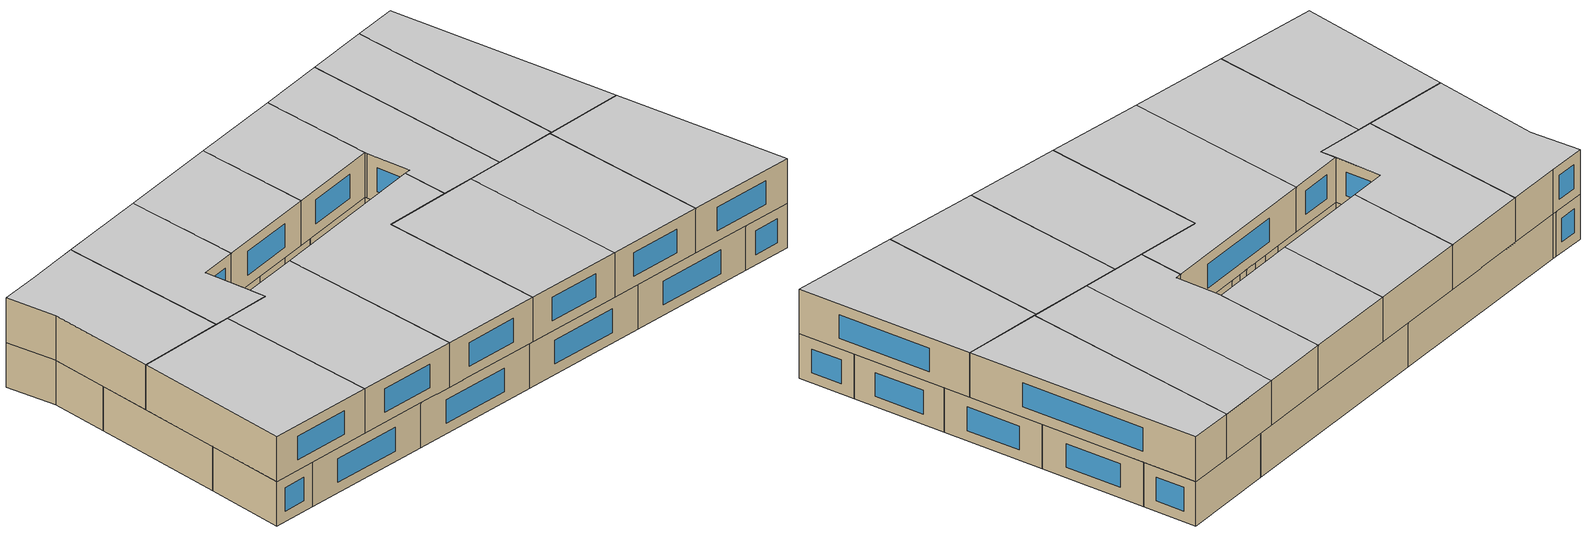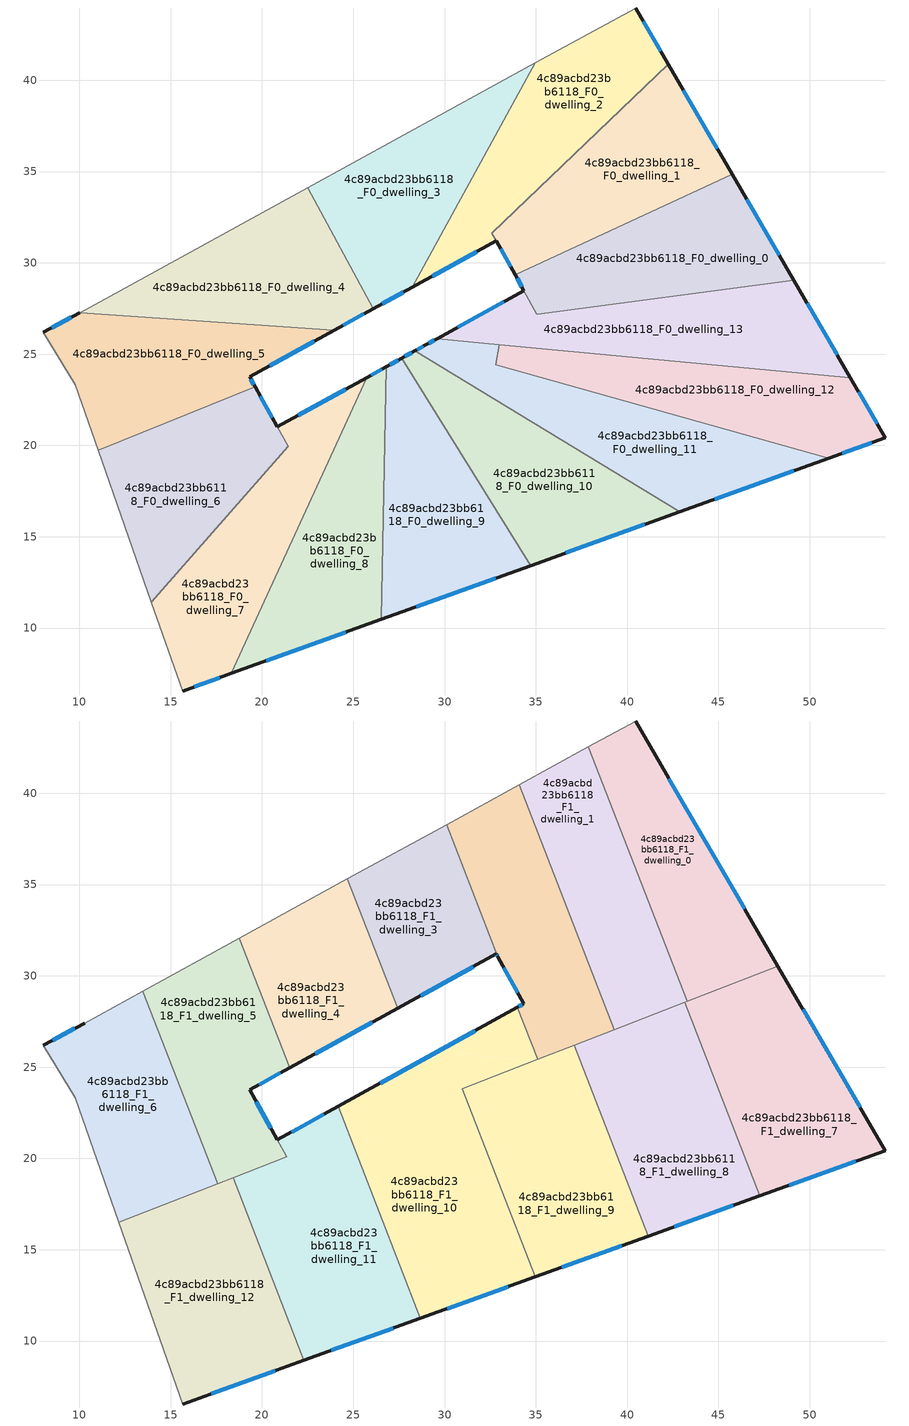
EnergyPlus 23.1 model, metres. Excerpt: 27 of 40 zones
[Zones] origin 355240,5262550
4c89acbd23bb6118_F0_dwelling_0
 floor ground (EU_floor_Construction): 45.76,34.84 49.12,29.04 35.07,27.19 33.86,29.35 z0
 wall outside (EU_wall_Construction): 33.86,29.35 34.35,28.48 / 49.12,29.04 45.76,34.84 z0:3
 wall to 4c89acbd23bb6118_F0_dwelling_1 (EU_wall_Construction): 45.76,34.84 33.86,29.35 z0:3
 wall to 4c89acbd23bb6118_F0_dwelling_13 (EU_wall_Construction): 35.07,27.19 49.12,29.04 / 34.35,28.48 35.06,27.19 z0:3
 window (EU_Window_Construction): 33.98,29.15 34.23,28.69 / 48.33,30.41 46.55,33.48 z0.7:2.3
 ceiling adiabatic (EU_roof_Construction): 43.25,28.27 43.14,28.55 42.01,28.11 z3
4c89acbd23bb6118_F0_dwelling_1
 floor ground (EU_floor_Construction): 42.25,40.88 45.76,34.84 33.86,29.35 32.6,31.63 z0
 wall outside (EU_wall_Construction): 45.76,34.84 42.25,40.88 / 32.83,31.2 33.86,29.35 z0:3
 wall to 4c89acbd23bb6118_F0_dwelling_2 (EU_wall_Construction): 42.25,40.88 32.6,31.63 32.83,31.2 z0:3
 window (EU_Window_Construction): 44.93,36.26 43.07,39.46 / 33.07,30.77 33.62,29.79 z0.7:2.3
4c89acbd23bb6118_F0_dwelling_10
 floor ground (EU_floor_Construction): 42.88,16.37 34.71,13.42 27.66,24.78 28.37,25.18 z0
 wall outside (EU_wall_Construction): 28.37,25.18 27.66,24.78 / 34.71,13.42 42.88,16.37 z0:3
 wall to 4c89acbd23bb6118_F0_dwelling_11 (EU_wall_Construction): 42.88,16.37 28.37,25.18 z0:3
 wall to 4c89acbd23bb6118_F0_dwelling_9 (EU_wall_Construction): 27.66,24.78 34.71,13.42 z0:3
 window (EU_Window_Construction): 28.21,25.08 27.83,24.87 / 36.63,14.12 40.96,15.68 z0.7:2.3
4c89acbd23bb6118_F0_dwelling_11
 floor ground (EU_floor_Construction): 51.04,19.31 42.88,16.37 28.37,25.18 28.98,25.51 29.59,25.85 33,25.53 32.8,24.43 z0
 wall outside (EU_wall_Construction): 42.88,16.37 51.04,19.31 / 29.59,25.85 28.98,25.51 28.37,25.18 z0:3
 wall to 4c89acbd23bb6118_F0_dwelling_12 (EU_wall_Construction): 51.04,19.31 32.8,24.43 33,25.53 z0:3
 wall to 4c89acbd23bb6118_F0_dwelling_13 (EU_wall_Construction): 33,25.53 29.59,25.85 z0:3
 window (EU_Window_Construction): 44.8,17.06 49.12,18.62 / 28.84,25.43 28.52,25.25 / 29.45,25.77 29.12,25.59 z0.7:2.3
4c89acbd23bb6118_F0_dwelling_12
 floor ground (EU_floor_Construction): 52.23,23.7 54.13,20.42 51.04,19.31 32.8,24.43 33,25.53 z0
 wall outside (EU_wall_Construction): 51.04,19.31 54.13,20.42 52.23,23.7 z0:3
 wall to 4c89acbd23bb6118_F0_dwelling_13 (EU_wall_Construction): 52.23,23.7 33,25.53 z0:3
 window (EU_Window_Construction): 53.69,21.19 52.68,22.93 / 51.77,19.57 53.41,20.16 z0.7:2.3
4c89acbd23bb6118_F0_dwelling_13
 floor ground (EU_floor_Construction): 49.12,29.04 52.23,23.7 29.59,25.85 34.35,28.48 35.06,27.19 z0
 wall outside (EU_wall_Construction): 52.23,23.7 49.12,29.04 / 34.35,28.48 29.59,25.85 z0:3
 window (EU_Window_Construction): 51.5,24.96 49.85,27.79 / 33.23,27.86 30.71,26.47 z0.7:2.3
4c89acbd23bb6118_F0_dwelling_2
 floor ground (EU_floor_Construction): 40.46,43.96 42.25,40.88 32.6,31.63 32.83,31.2 28.24,28.67 34.97,40.95 z0
 wall outside (EU_wall_Construction): 42.25,40.88 40.46,43.96 / 28.24,28.67 32.83,31.2 z0:3
 wall to 4c89acbd23bb6118_F0_dwelling_3 (EU_wall_Construction): 34.97,40.95 28.24,28.67 z0:3
 wall adiabatic (EU_wall_Construction): 40.46,43.96 34.97,40.95 z0:3
 window (EU_Window_Construction): 41.83,41.6 40.88,43.24 / 29.32,29.26 31.75,30.61 z0.7:2.3
4c89acbd23bb6118_F0_dwelling_3
 floor ground (EU_floor_Construction): 34.97,40.95 28.24,28.67 26.09,27.48 22.5,34.11 z0
 wall outside (EU_wall_Construction): 26.09,27.48 28.24,28.67 z0:3
 wall to 4c89acbd23bb6118_F0_dwelling_4 (EU_wall_Construction): 22.5,34.11 26.09,27.48 z0:3
 wall adiabatic (EU_wall_Construction): 34.97,40.95 22.5,34.11 z0:3
 window (EU_Window_Construction): 26.59,27.76 27.73,28.39 z0.7:2.3
 ceiling adiabatic (EU_roof_Construction): 27.43,28.23 24.69,35.31 22.5,34.11 26.09,27.48 z3
4c89acbd23bb6118_F0_dwelling_4
 floor ground (EU_floor_Construction): 22.5,34.11 26.09,27.48 23.96,26.31 10.02,27.27 10.29,27.41 z0
 wall outside (EU_wall_Construction): 23.96,26.31 26.09,27.48 z0:3
 wall to 4c89acbd23bb6118_F0_dwelling_5 (EU_wall_Construction): 10.02,27.27 23.96,26.31 z0:3
 wall adiabatic (EU_wall_Construction): 22.5,34.11 10.29,27.41 10.02,27.27 z0:3
 window (EU_Window_Construction): 24.46,26.58 25.59,27.21 z0.7:2.3
4c89acbd23bb6118_F0_dwelling_5
 floor ground (EU_floor_Construction): 23.96,26.31 19.33,23.75 19.63,23.21 11.03,19.75 9.78,23.32 8.02,26.2 10.02,27.27 z0
 wall outside (EU_wall_Construction): 19.63,23.21 19.33,23.75 23.96,26.31 / 10.02,27.27 8.02,26.2 z0:3
 wall to 4c89acbd23bb6118_F0_dwelling_6 (EU_wall_Construction): 11.03,19.75 19.63,23.21 z0:3
 wall adiabatic (EU_wall_Construction): 8.02,26.2 9.78,23.32 11.03,19.75 z0:3
 window (EU_Window_Construction): 20.41,24.35 22.87,25.71 / 19.56,23.34 19.4,23.63 / 9.55,27.02 8.49,26.45 z0.7:2.3
4c89acbd23bb6118_F0_dwelling_6
 floor ground (EU_floor_Construction): 19.63,23.21 21.43,19.95 13.95,11.42 11.03,19.75 z0
 wall outside (EU_wall_Construction): 20.84,21.01 19.63,23.21 z0:3
 wall adiabatic (EU_wall_Construction): 11.03,19.75 13.95,11.42 z0:3
 wall to 4c89acbd23bb6118_F0_dwelling_7 (EU_wall_Construction): 13.95,11.42 21.43,19.95 20.84,21.01 z0:3
 window (EU_Window_Construction): 20.56,21.53 19.91,22.69 z0.7:2.3
 ceiling adiabatic (EU_roof_Construction): 13.95,11.42 19.07,17.26 18.42,18.95 12.17,16.52 z3
4c89acbd23bb6118_F0_dwelling_7
 floor ground (EU_floor_Construction): 25.74,23.72 18.32,7.51 15.65,6.55 13.95,11.42 21.43,19.95 20.84,21.01 z0
 wall outside (EU_wall_Construction): 25.74,23.72 20.84,21.01 / 15.65,6.55 18.32,7.51 z0:3
 wall to 4c89acbd23bb6118_F0_dwelling_8 (EU_wall_Construction): 18.32,7.51 25.74,23.72 z0:3
 wall adiabatic (EU_wall_Construction): 13.95,11.42 15.65,6.55 z0:3
 window (EU_Window_Construction): 24.59,23.08 21.99,21.65 / 16.28,6.78 17.69,7.29 z0.7:2.3
 ceiling adiabatic (EU_roof_Construction): 18.32,7.51 20.77,12.88 19.07,17.26 13.95,11.42 15.65,6.55 z3
4c89acbd23bb6118_F0_dwelling_8
 floor ground (EU_floor_Construction): 26.8,24.3 26.53,10.47 18.32,7.51 25.74,23.72 z0
 wall outside (EU_wall_Construction): 26.8,24.3 25.74,23.72 / 18.32,7.51 26.53,10.47 z0:3
 wall to 4c89acbd23bb6118_F0_dwelling_9 (EU_wall_Construction): 26.53,10.47 26.8,24.3 z0:3
 window (EU_Window_Construction): 26.55,24.17 25.99,23.86 / 20.24,8.21 24.6,9.78 z0.7:2.3
 ceiling adiabatic (EU_roof_Construction): 22.3,8.95 20.77,12.88 18.32,7.51 z3
4c89acbd23bb6118_F0_dwelling_9
 floor ground (EU_floor_Construction): 27.66,24.78 34.71,13.42 26.53,10.47 26.8,24.3 z0
 wall outside (EU_wall_Construction): 27.66,24.78 26.8,24.3 / 26.53,10.47 34.71,13.42 z0:3
 window (EU_Window_Construction): 27.46,24.67 27,24.42 / 28.45,11.17 32.79,12.73 z0.7:2.3
4c89acbd23bb6118_F1_dwelling_0
 floor to 4c89acbd23bb6118_F0_dwelling_0 (EU_floor_Construction): 45.76,34.84 48.26,30.53 43.28,28.6 41.61,32.93 z3
 floor to 4c89acbd23bb6118_F0_dwelling_1 (EU_floor_Construction): 42.25,40.88 45.76,34.84 41.61,32.93 39.53,38.27 z3
 floor to 4c89acbd23bb6118_F0_dwelling_2 (EU_floor_Construction): 40.46,43.96 42.25,40.88 39.53,38.27 37.87,42.54 z3
 wall outside (EU_wall_Construction): 48.26,30.53 40.46,43.96 z3:6
 wall to 4c89acbd23bb6118_F1_dwelling_1 (EU_wall_Construction): 37.87,42.54 43.28,28.6 z3:6
 wall adiabatic (EU_wall_Construction): 40.46,43.96 37.87,42.54 z3:6
 wall to 4c89acbd23bb6118_F1_dwelling_7 (EU_wall_Construction): 43.28,28.6 48.26,30.53 z3:6
 window (EU_Window_Construction): 46.43,33.69 42.29,40.81 z3.7:5.3
 ceiling to 4c89acbd23bb6118_F2_dwelling_0 (EU_floor_Construction): 48.26,30.53 40.46,43.96 37.87,42.54 43.28,28.6 z6
4c89acbd23bb6118_F1_dwelling_1
 floor to 4c89acbd23bb6118_F0_dwelling_1 (EU_floor_Construction): 39.53,38.27 41.61,32.93 37.71,31.13 36.18,35.07 z3
 floor to 4c89acbd23bb6118_F0_dwelling_0 (EU_floor_Construction): 41.61,32.93 43.28,28.6 42.01,28.11 39.04,27.72 37.71,31.13 z3
 floor to 4c89acbd23bb6118_F0_dwelling_2 (EU_floor_Construction): 37.87,42.54 39.53,38.27 36.18,35.07 34.34,39.81 34.97,40.95 z3
 floor to 4c89acbd23bb6118_F0_dwelling_13 (EU_floor_Construction): 42.01,28.11 39.3,27.05 39.04,27.72 z3
 floor to 4c89acbd23bb6118_F0_dwelling_3 (EU_floor_Construction): 34.97,40.95 34.34,39.81 34.09,40.46 z3
 wall to 4c89acbd23bb6118_F1_dwelling_2 (EU_wall_Construction): 34.09,40.46 39.3,27.05 z3:6
 wall adiabatic (EU_wall_Construction): 37.87,42.54 34.09,40.46 z3:6
 wall to 4c89acbd23bb6118_F1_dwelling_8 (EU_wall_Construction): 39.3,27.05 43.14,28.55 z3:6
 wall to 4c89acbd23bb6118_F1_dwelling_7 (EU_wall_Construction): 43.14,28.55 43.28,28.6 z3:6
 ceiling to 4c89acbd23bb6118_F2_dwelling_1 (EU_floor_Construction): 43.28,28.6 37.87,42.54 34.09,40.46 39.3,27.05 z6
4c89acbd23bb6118_F1_dwelling_10
 floor to 4c89acbd23bb6118_F0_dwelling_9 (EU_floor_Construction): 27.66,24.78 34.71,13.42 28.68,11.25 26.64,16.49 26.8,24.3 z3
 floor to 4c89acbd23bb6118_F0_dwelling_10 (EU_floor_Construction): 31.07,23.54 34.96,13.51 34.71,13.42 27.66,24.78 28.37,25.18 z3
 floor to 4c89acbd23bb6118_F0_dwelling_8 (EU_floor_Construction): 26.8,24.3 26.64,16.49 24.71,21.48 25.74,23.72 z3
 floor to 4c89acbd23bb6118_F0_dwelling_11 (EU_floor_Construction): 33,25.53 32.82,24.54 30.96,23.82 31.07,23.54 28.37,25.18 28.98,25.51 29.59,25.85 z3
 floor to 4c89acbd23bb6118_F0_dwelling_7 (EU_floor_Construction): 25.74,23.72 24.71,21.48 24.18,22.86 z3
 floor to 4c89acbd23bb6118_F0_dwelling_13 (EU_floor_Construction): 33.99,28.28 35.1,25.42 34.9,25.35 29.59,25.85 z3
 floor to 4c89acbd23bb6118_F0_dwelling_12 (EU_floor_Construction): 34.9,25.35 32.82,24.54 33,25.53 z3
 wall outside (EU_wall_Construction): 28.68,11.25 34.96,13.51 / 33.99,28.28 24.18,22.86 z3:6
 wall to 4c89acbd23bb6118_F1_dwelling_2 (EU_wall_Construction): 35.1,25.42 33.99,28.28 z3:6
 wall to 4c89acbd23bb6118_F1_dwelling_9 (EU_wall_Construction): 34.96,13.51 30.96,23.82 35.1,25.42 z3:6
 wall to 4c89acbd23bb6118_F1_dwelling_11 (EU_wall_Construction): 24.18,22.86 28.68,11.25 z3:6
 window (EU_Window_Construction): 30.15,11.78 33.49,12.98 / 31.69,27.01 26.48,24.13 z3.7:5.3
 ceiling to 4c89acbd23bb6118_F2_dwelling_10 (EU_floor_Construction): 34.96,13.51 30.96,23.82 35.1,25.42 33.99,28.28 24.18,22.86 28.68,11.25 z6
4c89acbd23bb6118_F1_dwelling_11
 floor to 4c89acbd23bb6118_F0_dwelling_8 (EU_floor_Construction): 24.71,21.47 26.64,16.49 26.53,10.47 22.3,8.95 20.77,12.88 z3
 floor to 4c89acbd23bb6118_F0_dwelling_7 (EU_floor_Construction): 24.17,22.85 24.71,21.47 20.77,12.88 19.07,17.26 21.43,19.95 20.84,21.01 z3
 floor to 4c89acbd23bb6118_F0_dwelling_9 (EU_floor_Construction): 26.64,16.49 28.68,11.25 26.53,10.47 z3
 floor to 4c89acbd23bb6118_F0_dwelling_6 (EU_floor_Construction): 21.35,20.09 21.43,19.95 19.07,17.26 18.42,18.95 z3
 wall outside (EU_wall_Construction): 24.17,22.86 20.84,21.01 / 22.3,8.95 28.68,11.25 z3:6
 wall to 4c89acbd23bb6118_F1_dwelling_12 (EU_wall_Construction): 18.42,18.95 22.3,8.95 z3:6
 wall to 4c89acbd23bb6118_F1_dwelling_5 (EU_wall_Construction): 20.84,21.01 21.35,20.09 18.42,18.95 z3:6
 window (EU_Window_Construction): 23.39,22.42 21.62,21.45 / 23.8,9.49 27.18,10.71 z3.7:5.3
 ceiling to 4c89acbd23bb6118_F2_dwelling_11 (EU_floor_Construction): 28.68,11.25 24.17,22.86 20.84,21.01 21.35,20.09 18.42,18.95 22.3,8.95 z6
4c89acbd23bb6118_F1_dwelling_12
 floor adiabatic (EU_floor_Construction): 18.42,18.95 22.3,8.95 15.65,6.55 12.17,16.52 z3
 wall outside (EU_wall_Construction): 15.65,6.55 22.3,8.95 z3:6
 wall adiabatic (EU_wall_Construction): 12.17,16.52 15.65,6.55 z3:6
 wall to 4c89acbd23bb6118_F1_dwelling_6 (EU_wall_Construction): 17.58,18.62 12.17,16.52 z3:6
 wall to 4c89acbd23bb6118_F1_dwelling_5 (EU_wall_Construction): 18.42,18.95 17.58,18.62 z3:6
 window (EU_Window_Construction): 17.21,7.12 20.74,8.39 z3.7:5.3
 ceiling to 4c89acbd23bb6118_F2_dwelling_12 (EU_floor_Construction): 22.3,8.95 18.42,18.95 12.17,16.52 15.65,6.55 z6
4c89acbd23bb6118_F1_dwelling_2
 floor to 4c89acbd23bb6118_F0_dwelling_13 (EU_floor_Construction): 39.04,27.72 39.3,27.05 35.1,25.42 33.99,28.28 34.35,28.48 35.06,27.19 z3
 floor to 4c89acbd23bb6118_F0_dwelling_2 (EU_floor_Construction): 34.34,39.81 36.18,35.07 32.67,31.7 31.52,34.65 z3
 floor to 4c89acbd23bb6118_F0_dwelling_0 (EU_floor_Construction): 37.71,31.13 39.04,27.72 35.06,27.19 34.35,28.48 33.86,29.35 z3
 floor to 4c89acbd23bb6118_F0_dwelling_3 (EU_floor_Construction): 34.09,40.46 34.34,39.81 31.52,34.65 30.11,38.28 z3
 floor to 4c89acbd23bb6118_F0_dwelling_1 (EU_floor_Construction): 36.18,35.07 37.71,31.13 33.86,29.35 32.91,31.06 32.67,31.7 z3
 wall outside (EU_wall_Construction): 32.91,31.06 34.35,28.48 33.99,28.28 z3:6
 wall to 4c89acbd23bb6118_F1_dwelling_3 (EU_wall_Construction): 30.11,38.28 32.91,31.06 z3:6
 wall adiabatic (EU_wall_Construction): 34.09,40.46 30.11,38.28 z3:6
 wall to 4c89acbd23bb6118_F1_dwelling_8 (EU_wall_Construction): 37.1,26.2 39.3,27.05 z3:6
 wall to 4c89acbd23bb6118_F1_dwelling_9 (EU_wall_Construction): 35.1,25.43 37.09,26.2 z3:6
 window (EU_Window_Construction): 34.27,28.43 34.08,28.33 / 33.25,30.45 34.01,29.08 z3.7:5.3
 ceiling to 4c89acbd23bb6118_F2_dwelling_2 (EU_floor_Construction): 39.3,27.05 34.09,40.46 30.11,38.28 32.91,31.06 34.35,28.48 33.99,28.28 35.1,25.42 z6
4c89acbd23bb6118_F1_dwelling_3
 floor to 4c89acbd23bb6118_F0_dwelling_2 (EU_floor_Construction): 31.52,34.65 32.67,31.7 32.6,31.63 32.83,31.2 28.24,28.67 z3
 floor to 4c89acbd23bb6118_F0_dwelling_3 (EU_floor_Construction): 30.11,38.28 31.52,34.65 28.24,28.67 27.43,28.23 24.69,35.31 z3
 floor to 4c89acbd23bb6118_F0_dwelling_1 (EU_floor_Construction): 32.67,31.7 32.91,31.06 32.83,31.2 32.6,31.63 z3
 wall outside (EU_wall_Construction): 27.43,28.23 32.83,31.2 / 32.91,31.06 32.83,31.2 z3:6
 wall to 4c89acbd23bb6118_F1_dwelling_4 (EU_wall_Construction): 24.68,35.31 27.43,28.23 z3:6
 wall adiabatic (EU_wall_Construction): 30.11,38.28 24.68,35.31 z3:6
 window (EU_Window_Construction): 28.7,28.93 31.57,30.5 / 32.89,31.09 32.85,31.17 z3.7:5.3
 ceiling to 4c89acbd23bb6118_F2_dwelling_3 (EU_floor_Construction): 32.91,31.06 30.11,38.28 24.68,35.31 27.43,28.23 32.83,31.2 z6
4c89acbd23bb6118_F1_dwelling_4
 floor to 4c89acbd23bb6118_F0_dwelling_4 (EU_floor_Construction): 22.5,34.11 26.09,27.48 23.96,26.31 20.92,26.52 18.77,32.06 z3
 floor to 4c89acbd23bb6118_F0_dwelling_5 (EU_floor_Construction): 23.96,26.31 21.52,24.97 20.92,26.52 z3
 floor adiabatic (EU_floor_Construction): 24.68,35.31 27.43,28.23 26.09,27.48 22.5,34.11 z3
 wall outside (EU_wall_Construction): 21.53,24.97 27.43,28.23 z3:6
 wall adiabatic (EU_wall_Construction): 24.68,35.31 18.77,32.06 z3:6
 wall to 4c89acbd23bb6118_F1_dwelling_5 (EU_wall_Construction): 18.77,32.06 21.53,24.97 z3:6
 window (EU_Window_Construction): 22.91,25.73 26.05,27.46 z3.7:5.3
 ceiling to 4c89acbd23bb6118_F2_dwelling_4 (EU_floor_Construction): 27.43,28.23 24.68,35.31 18.77,32.06 21.53,24.97 z6
4c89acbd23bb6118_F1_dwelling_5
 floor to 4c89acbd23bb6118_F0_dwelling_4 (EU_floor_Construction): 18.77,32.06 20.92,26.52 14.33,26.97 13.48,29.16 z3
 floor to 4c89acbd23bb6118_F0_dwelling_5 (EU_floor_Construction): 20.92,26.52 21.52,24.97 19.33,23.75 19.63,23.21 16.31,21.88 14.33,26.97 z3
 floor to 4c89acbd23bb6118_F0_dwelling_6 (EU_floor_Construction): 19.63,23.21 21.35,20.09 17.58,18.62 16.31,21.88 z3
 wall outside (EU_wall_Construction): 20.84,21.01 19.33,23.75 21.53,24.97 z3:6
 wall to 4c89acbd23bb6118_F1_dwelling_6 (EU_wall_Construction): 13.48,29.16 17.58,18.62 z3:6
 wall adiabatic (EU_wall_Construction): 18.77,32.06 13.48,29.16 z3:6
 window (EU_Window_Construction): 19.84,24.04 21.01,24.68 / 20.49,21.66 19.68,23.11 z3.7:5.3
 ceiling to 4c89acbd23bb6118_F2_dwelling_5 (EU_floor_Construction): 21.35,20.09 19.33,23.75 21.53,24.97 18.77,32.06 13.48,29.16 17.58,18.62 z6
4c89acbd23bb6118_F1_dwelling_6
 floor to 4c89acbd23bb6118_F0_dwelling_5 (EU_floor_Construction): 14.33,26.97 16.31,21.88 11.03,19.75 9.78,23.32 8.02,26.2 10.02,27.27 z3
 floor to 4c89acbd23bb6118_F0_dwelling_4 (EU_floor_Construction): 13.48,29.16 14.33,26.97 10.02,27.27 10.29,27.41 z3
 floor to 4c89acbd23bb6118_F0_dwelling_6 (EU_floor_Construction): 16.31,21.88 17.58,18.62 12.17,16.52 11.03,19.75 z3
 wall outside (EU_wall_Construction): 10.29,27.41 8.02,26.2 z3:6
 wall adiabatic (EU_wall_Construction): 8.02,26.2 9.78,23.32 12.17,16.52 / 13.48,29.16 10.29,27.41 z3:6
 window (EU_Window_Construction): 9.76,27.13 8.56,26.49 z3.7:5.3
 ceiling to 4c89acbd23bb6118_F2_dwelling_6 (EU_floor_Construction): 17.58,18.62 13.48,29.16 10.29,27.41 8.02,26.2 9.78,23.32 12.17,16.52 z6
4c89acbd23bb6118_F1_dwelling_7
 floor to 4c89acbd23bb6118_F0_dwelling_12 (EU_floor_Construction): 52.23,23.7 54.13,20.42 51.04,19.31 46.2,20.67 44.75,24.41 z3
 floor to 4c89acbd23bb6118_F0_dwelling_11 (EU_floor_Construction): 51.04,19.31 47.26,17.95 46.2,20.67 z3
 floor to 4c89acbd23bb6118_F0_dwelling_13 (EU_floor_Construction): 49.12,29.04 52.23,23.7 44.75,24.41 43.25,28.27 z3
 floor to 4c89acbd23bb6118_F0_dwelling_0 (EU_floor_Construction): 48.26,30.53 49.12,29.04 43.25,28.27 43.14,28.55 z3
 wall outside (EU_wall_Construction): 47.26,17.95 54.13,20.42 48.26,30.53 z3:6
 wall to 4c89acbd23bb6118_F1_dwelling_8 (EU_wall_Construction): 43.14,28.55 47.26,17.95 z3:6
 window (EU_Window_Construction): 52.75,22.8 49.64,28.16 / 48.87,18.53 52.52,19.84 z3.7:5.3
 ceiling to 4c89acbd23bb6118_F2_dwelling_7 (EU_floor_Construction): 54.13,20.42 48.26,30.53 43.14,28.55 47.26,17.95 z6
4c89acbd23bb6118_F1_dwelling_8
 floor to 4c89acbd23bb6118_F0_dwelling_11 (EU_floor_Construction): 46.2,20.67 47.26,17.95 42.88,16.37 40.3,17.93 38.39,22.86 z3
 floor to 4c89acbd23bb6118_F0_dwelling_12 (EU_floor_Construction): 44.75,24.41 46.2,20.67 38.39,22.86 37.52,25.1 z3
 floor to 4c89acbd23bb6118_F0_dwelling_10 (EU_floor_Construction): 42.88,16.37 41.15,15.75 40.3,17.93 z3
 floor to 4c89acbd23bb6118_F0_dwelling_13 (EU_floor_Construction): 43.25,28.27 44.75,24.41 37.52,25.1 37.1,26.2 42.01,28.11 z3
 floor adiabatic (EU_floor_Construction): 43.14,28.55 43.25,28.27 42.01,28.11 z3
 wall outside (EU_wall_Construction): 41.15,15.75 47.26,17.95 z3:6
 wall to 4c89acbd23bb6118_F1_dwelling_9 (EU_wall_Construction): 37.09,26.2 41.15,15.75 z3:6
 window (EU_Window_Construction): 42.59,16.26 45.82,17.43 z3.7:5.3
 ceiling to 4c89acbd23bb6118_F2_dwelling_8 (EU_floor_Construction): 47.26,17.95 43.14,28.55 37.09,26.2 41.15,15.75 z6
4c89acbd23bb6118_F1_dwelling_9
 floor to 4c89acbd23bb6118_F0_dwelling_10 (EU_floor_Construction): 40.3,17.93 41.15,15.75 34.96,13.51 31.07,23.54 z3
 floor to 4c89acbd23bb6118_F0_dwelling_11 (EU_floor_Construction): 38.39,22.86 40.3,17.93 31.07,23.54 30.96,23.82 32.82,24.54 32.8,24.43 z3
 floor to 4c89acbd23bb6118_F0_dwelling_12 (EU_floor_Construction): 37.52,25.1 38.39,22.86 32.8,24.43 32.82,24.54 34.9,25.35 z3
 floor to 4c89acbd23bb6118_F0_dwelling_13 (EU_floor_Construction): 37.1,26.2 37.52,25.1 34.9,25.35 z3
 wall outside (EU_wall_Construction): 34.96,13.51 41.15,15.75 z3:6
 window (EU_Window_Construction): 36.42,14.04 39.7,15.22 z3.7:5.3
 ceiling to 4c89acbd23bb6118_F2_dwelling_9 (EU_floor_Construction): 41.15,15.75 37.09,26.2 30.96,23.82 34.96,13.51 z6
[Building]
EU S2 Campaign: North Axis=0; Terrain=City; Solar Distribution=FullExterior
[Site:Location]
Budapest.Ferenc.Liszt.Intl.AP: Latitude=47.437; Longitude=19.256; Time Zone=1; Elevation=185
[SizingPeriod:WeatherFileDays]
AnnualSizingPeriod: Begin Month=1; Begin Day of Month=1; End Month=12; End Day of Month=31; Day of Week for Start Day=Monday; Use Weather File Daylight Saving Period=No; Use Weather File Rain and Snow Indicators=No
[MATERIAL]
EU_InternalMass_Material: Roughness=MediumRough; Thickness=0.1; Conductivity=1; Density=1800; Specific Heat=900; Thermal Absorptance=0.9; Solar Absorptance=0.7; Visible Absorptance=0.7
[MATERIAL:NOMASS] Roughness=MediumRough; Thermal Absorptance=0.9; Solar Absorptance=0.7; Visible Absorptance=0.7
Name | Thermal Resistance
EU_wall_NoMass | 0.832559
EU_roof_NoMass | 1.39638
EU_floor_NoMass | 0.872794
[WINDOWMATERIAL:SIMPLEGLAZINGSYSTEM]
EU_Window_SimpleGlazing: UFactor=2.79869; Solar Heat Gain Coefficient=0.75; Visible Transmittance=0.75
[CONSTRUCTION]
EU_wall_Construction: EU_wall_NoMass
EU_roof_Construction: EU_roof_NoMass
EU_floor_Construction: EU_floor_NoMass
EU_Window_Construction: EU_Window_SimpleGlazing
EU_InternalMass_Construction: EU_InternalMass_Material
[ZONE] Type=1; Multiplier=1; Ceiling Height=autocalculate; Floor Area=autocalculate; Part of Total Floor Area=Yes
Name | Volume
4c89acbd23bb6118_F0_dwelling_0 | 180.109
4c89acbd23bb6118_F1_dwelling_0 | 188.372
4c89acbd23bb6118_F0_dwelling_1 | 187.028
4c89acbd23bb6118_F1_dwelling_1 | 188.343
4c89acbd23bb6118_F0_dwelling_10 | 188.331
4c89acbd23bb6118_F1_dwelling_10 | 296.758
4c89acbd23bb6118_F0_dwelling_11 | 197.034
4c89acbd23bb6118_F1_dwelling_11 | 234.31
4c89acbd23bb6118_F0_dwelling_12 | 179.692
4c89acbd23bb6118_F1_dwelling_12 | 219.747
4c89acbd23bb6118_F0_dwelling_13 | 196.547
4c89acbd23bb6118_F0_dwelling_2 | 189.71
4c89acbd23bb6118_F1_dwelling_2 | 188.385
4c89acbd23bb6118_F0_dwelling_3 | 188.347
4c89acbd23bb6118_F1_dwelling_3 | 139.644
4c89acbd23bb6118_F0_dwelling_4 | 188.355
4c89acbd23bb6118_F1_dwelling_4 | 152.599
4c89acbd23bb6118_F0_dwelling_5 | 188.366
4c89acbd23bb6118_F1_dwelling_5 | 181.173
4c89acbd23bb6118_F0_dwelling_6 | 182.185
4c89acbd23bb6118_F1_dwelling_6 | 188.378
4c89acbd23bb6118_F0_dwelling_7 | 194.537
4c89acbd23bb6118_F1_dwelling_7 | 219.758
4c89acbd23bb6118_F0_dwelling_8 | 188.358
4c89acbd23bb6118_F1_dwelling_8 | 219.755
4c89acbd23bb6118_F0_dwelling_9 | 188.359
4c89acbd23bb6118_F1_dwelling_9 | 219.771
[INTERNALMASS] Construction=EU_InternalMass_Construction
Name | Zone or ZoneList | Surface Area
4c89acbd23bb6118_F0_dwelling_0_EU_InternalMass | 4c89acbd23bb6118_F0_dwelling_0 | 60.0411
4c89acbd23bb6118_F0_dwelling_1_EU_InternalMass | 4c89acbd23bb6118_F0_dwelling_1 | 62.3471
4c89acbd23bb6118_F0_dwelling_2_EU_InternalMass | 4c89acbd23bb6118_F0_dwelling_2 | 63.2379
4c89acbd23bb6118_F0_dwelling_3_EU_InternalMass | 4c89acbd23bb6118_F0_dwelling_3 | 62.7825
4c89acbd23bb6118_F0_dwelling_4_EU_InternalMass | 4c89acbd23bb6118_F0_dwelling_4 | 62.7851
4c89acbd23bb6118_F0_dwelling_5_EU_InternalMass | 4c89acbd23bb6118_F0_dwelling_5 | 62.7889
4c89acbd23bb6118_F0_dwelling_6_EU_InternalMass | 4c89acbd23bb6118_F0_dwelling_6 | 60.7265
4c89acbd23bb6118_F0_dwelling_7_EU_InternalMass | 4c89acbd23bb6118_F0_dwelling_7 | 64.8482
4c89acbd23bb6118_F0_dwelling_8_EU_InternalMass | 4c89acbd23bb6118_F0_dwelling_8 | 62.786
4c89acbd23bb6118_F0_dwelling_9_EU_InternalMass | 4c89acbd23bb6118_F0_dwelling_9 | 62.7863
4c89acbd23bb6118_F0_dwelling_10_EU_InternalMass | 4c89acbd23bb6118_F0_dwelling_10 | 62.7768
4c89acbd23bb6118_F0_dwelling_11_EU_InternalMass | 4c89acbd23bb6118_F0_dwelling_11 | 65.6811
4c89acbd23bb6118_F0_dwelling_12_EU_InternalMass | 4c89acbd23bb6118_F0_dwelling_12 | 59.9159
4c89acbd23bb6118_F0_dwelling_13_EU_InternalMass | 4c89acbd23bb6118_F0_dwelling_13 | 65.5151
4c89acbd23bb6118_F1_dwelling_0_EU_InternalMass | 4c89acbd23bb6118_F1_dwelling_0 | 62.7907
4c89acbd23bb6118_F1_dwelling_1_EU_InternalMass | 4c89acbd23bb6118_F1_dwelling_1 | 62.781
4c89acbd23bb6118_F1_dwelling_2_EU_InternalMass | 4c89acbd23bb6118_F1_dwelling_2 | 62.7949
4c89acbd23bb6118_F1_dwelling_3_EU_InternalMass | 4c89acbd23bb6118_F1_dwelling_3 | 46.5491
4c89acbd23bb6118_F1_dwelling_4_EU_InternalMass | 4c89acbd23bb6118_F1_dwelling_4 | 50.8664
4c89acbd23bb6118_F1_dwelling_5_EU_InternalMass | 4c89acbd23bb6118_F1_dwelling_5 | 60.3921
4c89acbd23bb6118_F1_dwelling_6_EU_InternalMass | 4c89acbd23bb6118_F1_dwelling_6 | 62.7927
4c89acbd23bb6118_F1_dwelling_7_EU_InternalMass | 4c89acbd23bb6118_F1_dwelling_7 | 73.2528
4c89acbd23bb6118_F1_dwelling_8_EU_InternalMass | 4c89acbd23bb6118_F1_dwelling_8 | 73.2518
4c89acbd23bb6118_F1_dwelling_9_EU_InternalMass | 4c89acbd23bb6118_F1_dwelling_9 | 73.2568
4c89acbd23bb6118_F1_dwelling_10_EU_InternalMass | 4c89acbd23bb6118_F1_dwelling_10 | 98.9194
4c89acbd23bb6118_F1_dwelling_11_EU_InternalMass | 4c89acbd23bb6118_F1_dwelling_11 | 78.137
4c89acbd23bb6118_F1_dwelling_12_EU_InternalMass | 4c89acbd23bb6118_F1_dwelling_12 | 73.2492
[OTHEREQUIPMENT] Fuel Type=Electricity; Design Level Calculation Method=Watts/Area; Power per Zone Floor Area=1; Fraction Latent=0; Fraction Radiant=0; Fraction Lost=0; Carbon Dioxide Generation Rate=0; EndUse Subcategory=EU_Step8_InternalGains
Name | Zone or ZoneList or Space or SpaceList | Schedule
EU_Step8_InternalGain_4c89acbd23bb6118_F0_dwelling_0_f000 | 4c89acbd23bb6118_F0_dwelling_0 | EU_Step8_GainSchedule_4c89acbd23bb6118_F0_dwelling_0_f000
EU_Step8_InternalGain_4c89acbd23bb6118_F0_dwelling_1_f000 | 4c89acbd23bb6118_F0_dwelling_1 | EU_Step8_GainSchedule_4c89acbd23bb6118_F0_dwelling_1_f000
EU_Step8_InternalGain_4c89acbd23bb6118_F0_dwelling_2_f000 | 4c89acbd23bb6118_F0_dwelling_2 | EU_Step8_GainSchedule_4c89acbd23bb6118_F0_dwelling_2_f000
EU_Step8_InternalGain_4c89acbd23bb6118_F0_dwelling_3_f000 | 4c89acbd23bb6118_F0_dwelling_3 | EU_Step8_GainSchedule_4c89acbd23bb6118_F0_dwelling_3_f000
EU_Step8_InternalGain_4c89acbd23bb6118_F0_dwelling_4_f000 | 4c89acbd23bb6118_F0_dwelling_4 | EU_Step8_GainSchedule_4c89acbd23bb6118_F0_dwelling_4_f000
EU_Step8_InternalGain_4c89acbd23bb6118_F0_dwelling_5_f000 | 4c89acbd23bb6118_F0_dwelling_5 | EU_Step8_GainSchedule_4c89acbd23bb6118_F0_dwelling_5_f000
EU_Step8_InternalGain_4c89acbd23bb6118_F0_dwelling_6_f000 | 4c89acbd23bb6118_F0_dwelling_6 | EU_Step8_GainSchedule_4c89acbd23bb6118_F0_dwelling_6_f000
EU_Step8_InternalGain_4c89acbd23bb6118_F0_dwelling_7_f000 | 4c89acbd23bb6118_F0_dwelling_7 | EU_Step8_GainSchedule_4c89acbd23bb6118_F0_dwelling_7_f000
EU_Step8_InternalGain_4c89acbd23bb6118_F0_dwelling_8_f000 | 4c89acbd23bb6118_F0_dwelling_8 | EU_Step8_GainSchedule_4c89acbd23bb6118_F0_dwelling_8_f000
EU_Step8_InternalGain_4c89acbd23bb6118_F0_dwelling_9_f000 | 4c89acbd23bb6118_F0_dwelling_9 | EU_Step8_GainSchedule_4c89acbd23bb6118_F0_dwelling_9_f000
EU_Step8_InternalGain_4c89acbd23bb6118_F0_dwelling_10_f000 | 4c89acbd23bb6118_F0_dwelling_10 | EU_Step8_GainSchedule_4c89acbd23bb6118_F0_dwelling_10_f000
EU_Step8_InternalGain_4c89acbd23bb6118_F0_dwelling_11_f000 | 4c89acbd23bb6118_F0_dwelling_11 | EU_Step8_GainSchedule_4c89acbd23bb6118_F0_dwelling_11_f000
EU_Step8_InternalGain_4c89acbd23bb6118_F0_dwelling_12_f000 | 4c89acbd23bb6118_F0_dwelling_12 | EU_Step8_GainSchedule_4c89acbd23bb6118_F0_dwelling_12_f000
EU_Step8_InternalGain_4c89acbd23bb6118_F0_dwelling_13_f000 | 4c89acbd23bb6118_F0_dwelling_13 | EU_Step8_GainSchedule_4c89acbd23bb6118_F0_dwelling_13_f000
EU_Step8_InternalGain_4c89acbd23bb6118_F1_dwelling_0_f000 | 4c89acbd23bb6118_F1_dwelling_0 | EU_Step8_GainSchedule_4c89acbd23bb6118_F1_dwelling_0_f000
EU_Step8_InternalGain_4c89acbd23bb6118_F1_dwelling_1_f000 | 4c89acbd23bb6118_F1_dwelling_1 | EU_Step8_GainSchedule_4c89acbd23bb6118_F1_dwelling_1_f000
EU_Step8_InternalGain_4c89acbd23bb6118_F1_dwelling_2_f000 | 4c89acbd23bb6118_F1_dwelling_2 | EU_Step8_GainSchedule_4c89acbd23bb6118_F1_dwelling_2_f000
EU_Step8_InternalGain_4c89acbd23bb6118_F1_dwelling_3_f000 | 4c89acbd23bb6118_F1_dwelling_3 | EU_Step8_GainSchedule_4c89acbd23bb6118_F1_dwelling_3_f000
EU_Step8_InternalGain_4c89acbd23bb6118_F1_dwelling_4_f000 | 4c89acbd23bb6118_F1_dwelling_4 | EU_Step8_GainSchedule_4c89acbd23bb6118_F1_dwelling_4_f000
EU_Step8_InternalGain_4c89acbd23bb6118_F1_dwelling_5_f000 | 4c89acbd23bb6118_F1_dwelling_5 | EU_Step8_GainSchedule_4c89acbd23bb6118_F1_dwelling_5_f000
EU_Step8_InternalGain_4c89acbd23bb6118_F1_dwelling_6_f000 | 4c89acbd23bb6118_F1_dwelling_6 | EU_Step8_GainSchedule_4c89acbd23bb6118_F1_dwelling_6_f000
EU_Step8_InternalGain_4c89acbd23bb6118_F1_dwelling_7_f000 | 4c89acbd23bb6118_F1_dwelling_7 | EU_Step8_GainSchedule_4c89acbd23bb6118_F1_dwelling_7_f000
EU_Step8_InternalGain_4c89acbd23bb6118_F1_dwelling_8_f000 | 4c89acbd23bb6118_F1_dwelling_8 | EU_Step8_GainSchedule_4c89acbd23bb6118_F1_dwelling_8_f000
EU_Step8_InternalGain_4c89acbd23bb6118_F1_dwelling_9_f000 | 4c89acbd23bb6118_F1_dwelling_9 | EU_Step8_GainSchedule_4c89acbd23bb6118_F1_dwelling_9_f000
EU_Step8_InternalGain_4c89acbd23bb6118_F1_dwelling_10_f000 | 4c89acbd23bb6118_F1_dwelling_10 | EU_Step8_GainSchedule_4c89acbd23bb6118_F1_dwelling_10_f000
EU_Step8_InternalGain_4c89acbd23bb6118_F1_dwelling_11_f000 | 4c89acbd23bb6118_F1_dwelling_11 | EU_Step8_GainSchedule_4c89acbd23bb6118_F1_dwelling_11_f000
EU_Step8_InternalGain_4c89acbd23bb6118_F1_dwelling_12_f000 | 4c89acbd23bb6118_F1_dwelling_12 | EU_Step8_GainSchedule_4c89acbd23bb6118_F1_dwelling_12_f000
[ZONEVENTILATION:DESIGNFLOWRATE] Schedule=EU_AlwaysOn; Design Flow Rate Calculation Method=AirChanges/Hour; Air Changes per Hour=0.475469; Ventilation Type=Natural; Fan Pressure Rise=0; Fan Total Efficiency=1; Constant Term Coefficient=1; Temperature Term Coefficient=0; Velocity Term Coefficient=0; Velocity Squared Term Coefficient=0; Minimum Indoor Temperature=-100; Maximum Indoor Temperature=100; Delta Temperature=-100; Minimum Outdoor Temperature=-100; Maximum Outdoor Temperature=100; Maximum Wind Speed=40
Name | Zone or ZoneList or Space or SpaceList
EU_ConstantAir_4c89acbd23bb6118_F0_dwelling_0 | 4c89acbd23bb6118_F0_dwelling_0
EU_ConstantAir_4c89acbd23bb6118_F0_dwelling_1 | 4c89acbd23bb6118_F0_dwelling_1
EU_ConstantAir_4c89acbd23bb6118_F0_dwelling_2 | 4c89acbd23bb6118_F0_dwelling_2
EU_ConstantAir_4c89acbd23bb6118_F0_dwelling_3 | 4c89acbd23bb6118_F0_dwelling_3
EU_ConstantAir_4c89acbd23bb6118_F0_dwelling_4 | 4c89acbd23bb6118_F0_dwelling_4
EU_ConstantAir_4c89acbd23bb6118_F0_dwelling_5 | 4c89acbd23bb6118_F0_dwelling_5
EU_ConstantAir_4c89acbd23bb6118_F0_dwelling_6 | 4c89acbd23bb6118_F0_dwelling_6
EU_ConstantAir_4c89acbd23bb6118_F0_dwelling_7 | 4c89acbd23bb6118_F0_dwelling_7
EU_ConstantAir_4c89acbd23bb6118_F0_dwelling_8 | 4c89acbd23bb6118_F0_dwelling_8
EU_ConstantAir_4c89acbd23bb6118_F0_dwelling_9 | 4c89acbd23bb6118_F0_dwelling_9
EU_ConstantAir_4c89acbd23bb6118_F0_dwelling_10 | 4c89acbd23bb6118_F0_dwelling_10
EU_ConstantAir_4c89acbd23bb6118_F0_dwelling_11 | 4c89acbd23bb6118_F0_dwelling_11
EU_ConstantAir_4c89acbd23bb6118_F0_dwelling_12 | 4c89acbd23bb6118_F0_dwelling_12
EU_ConstantAir_4c89acbd23bb6118_F0_dwelling_13 | 4c89acbd23bb6118_F0_dwelling_13
EU_ConstantAir_4c89acbd23bb6118_F1_dwelling_0 | 4c89acbd23bb6118_F1_dwelling_0
EU_ConstantAir_4c89acbd23bb6118_F1_dwelling_1 | 4c89acbd23bb6118_F1_dwelling_1
EU_ConstantAir_4c89acbd23bb6118_F1_dwelling_2 | 4c89acbd23bb6118_F1_dwelling_2
EU_ConstantAir_4c89acbd23bb6118_F1_dwelling_3 | 4c89acbd23bb6118_F1_dwelling_3
EU_ConstantAir_4c89acbd23bb6118_F1_dwelling_4 | 4c89acbd23bb6118_F1_dwelling_4
EU_ConstantAir_4c89acbd23bb6118_F1_dwelling_5 | 4c89acbd23bb6118_F1_dwelling_5
EU_ConstantAir_4c89acbd23bb6118_F1_dwelling_6 | 4c89acbd23bb6118_F1_dwelling_6
EU_ConstantAir_4c89acbd23bb6118_F1_dwelling_7 | 4c89acbd23bb6118_F1_dwelling_7
EU_ConstantAir_4c89acbd23bb6118_F1_dwelling_8 | 4c89acbd23bb6118_F1_dwelling_8
EU_ConstantAir_4c89acbd23bb6118_F1_dwelling_9 | 4c89acbd23bb6118_F1_dwelling_9
EU_ConstantAir_4c89acbd23bb6118_F1_dwelling_10 | 4c89acbd23bb6118_F1_dwelling_10
EU_ConstantAir_4c89acbd23bb6118_F1_dwelling_11 | 4c89acbd23bb6118_F1_dwelling_11
EU_ConstantAir_4c89acbd23bb6118_F1_dwelling_12 | 4c89acbd23bb6118_F1_dwelling_12
[HVACTEMPLATE:THERMOSTAT] Constant Heating Setpoint=20; Constant Cooling Setpoint=50
EU_HeatOnly_4c89acbd23bb6118_F0_dwelling_0; EU_HeatOnly_4c89acbd23bb6118_F0_dwelling_1; EU_HeatOnly_4c89acbd23bb6118_F0_dwelling_2; EU_HeatOnly_4c89acbd23bb6118_F0_dwelling_3; EU_HeatOnly_4c89acbd23bb6118_F0_dwelling_4; EU_HeatOnly_4c89acbd23bb6118_F0_dwelling_5; EU_HeatOnly_4c89acbd23bb6118_F0_dwelling_6; EU_HeatOnly_4c89acbd23bb6118_F0_dwelling_7; EU_HeatOnly_4c89acbd23bb6118_F0_dwelling_8; EU_HeatOnly_4c89acbd23bb6118_F0_dwelling_9; EU_HeatOnly_4c89acbd23bb6118_F0_dwelling_10; EU_HeatOnly_4c89acbd23bb6118_F0_dwelling_11; EU_HeatOnly_4c89acbd23bb6118_F0_dwelling_12; EU_HeatOnly_4c89acbd23bb6118_F0_dwelling_13; EU_HeatOnly_4c89acbd23bb6118_F1_dwelling_0; EU_HeatOnly_4c89acbd23bb6118_F1_dwelling_1; EU_HeatOnly_4c89acbd23bb6118_F1_dwelling_2; EU_HeatOnly_4c89acbd23bb6118_F1_dwelling_3; EU_HeatOnly_4c89acbd23bb6118_F1_dwelling_4; EU_HeatOnly_4c89acbd23bb6118_F1_dwelling_5; EU_HeatOnly_4c89acbd23bb6118_F1_dwelling_6; EU_HeatOnly_4c89acbd23bb6118_F1_dwelling_7; EU_HeatOnly_4c89acbd23bb6118_F1_dwelling_8; EU_HeatOnly_4c89acbd23bb6118_F1_dwelling_9; EU_HeatOnly_4c89acbd23bb6118_F1_dwelling_10; EU_HeatOnly_4c89acbd23bb6118_F1_dwelling_11; EU_HeatOnly_4c89acbd23bb6118_F1_dwelling_12; EU_HeatOnly_4c89acbd23bb6118_F2_dwelling_0; EU_HeatOnly_4c89acbd23bb6118_F2_dwelling_1; EU_HeatOnly_4c89acbd23bb6118_F2_dwelling_2; EU_HeatOnly_4c89acbd23bb6118_F2_dwelling_3; EU_HeatOnly_4c89acbd23bb6118_F2_dwelling_4; EU_HeatOnly_4c89acbd23bb6118_F2_dwelling_5; EU_HeatOnly_4c89acbd23bb6118_F2_dwelling_6; EU_HeatOnly_4c89acbd23bb6118_F2_dwelling_7; EU_HeatOnly_4c89acbd23bb6118_F2_dwelling_8; EU_HeatOnly_4c89acbd23bb6118_F2_dwelling_9; EU_HeatOnly_4c89acbd23bb6118_F2_dwelling_10; EU_HeatOnly_4c89acbd23bb6118_F2_dwelling_11; EU_HeatOnly_4c89acbd23bb6118_F2_dwelling_12
[HVACTEMPLATE:ZONE:IDEALLOADSAIRSYSTEM] System Availability Schedule=EU_AlwaysOn; Maximum Heating Supply Air Temperature=50; Minimum Cooling Supply Air Temperature=13; Maximum Heating Supply Air Humidity Ratio=0.0156; Minimum Cooling Supply Air Humidity Ratio=0.0077; Heating Limit=NoLimit; Cooling Limit=NoLimit; Heating Availability Schedule=EU_AlwaysOn; Cooling Availability Schedule=EU_CoolingOff; Dehumidification Control Type=ConstantSensibleHeatRatio; Cooling Sensible Heat Ratio=0.7; Dehumidification Setpoint=60; Humidification Control Type=None; Humidification Setpoint=30; Outdoor Air Method=None; Outdoor Air Flow Rate per Person=0.00944; Outdoor Air Flow Rate per Zone Floor Area=0; Outdoor Air Flow Rate per Zone=0; Demand Controlled Ventilation Type=None; Outdoor Air Economizer Type=NoEconomizer; Heat Recovery Type=None; Sensible Heat Recovery Effectiveness=0.7; Latent Heat Recovery Effectiveness=0.65
Name | Template Thermostat
4c89acbd23bb6118_F0_dwelling_0 | EU_HeatOnly_4c89acbd23bb6118_F0_dwelling_0
4c89acbd23bb6118_F0_dwelling_1 | EU_HeatOnly_4c89acbd23bb6118_F0_dwelling_1
4c89acbd23bb6118_F0_dwelling_2 | EU_HeatOnly_4c89acbd23bb6118_F0_dwelling_2
4c89acbd23bb6118_F0_dwelling_3 | EU_HeatOnly_4c89acbd23bb6118_F0_dwelling_3
4c89acbd23bb6118_F0_dwelling_4 | EU_HeatOnly_4c89acbd23bb6118_F0_dwelling_4
4c89acbd23bb6118_F0_dwelling_5 | EU_HeatOnly_4c89acbd23bb6118_F0_dwelling_5
4c89acbd23bb6118_F0_dwelling_6 | EU_HeatOnly_4c89acbd23bb6118_F0_dwelling_6
4c89acbd23bb6118_F0_dwelling_7 | EU_HeatOnly_4c89acbd23bb6118_F0_dwelling_7
4c89acbd23bb6118_F0_dwelling_8 | EU_HeatOnly_4c89acbd23bb6118_F0_dwelling_8
4c89acbd23bb6118_F0_dwelling_9 | EU_HeatOnly_4c89acbd23bb6118_F0_dwelling_9
4c89acbd23bb6118_F0_dwelling_10 | EU_HeatOnly_4c89acbd23bb6118_F0_dwelling_10
4c89acbd23bb6118_F0_dwelling_11 | EU_HeatOnly_4c89acbd23bb6118_F0_dwelling_11
4c89acbd23bb6118_F0_dwelling_12 | EU_HeatOnly_4c89acbd23bb6118_F0_dwelling_12
4c89acbd23bb6118_F0_dwelling_13 | EU_HeatOnly_4c89acbd23bb6118_F0_dwelling_13
4c89acbd23bb6118_F1_dwelling_0 | EU_HeatOnly_4c89acbd23bb6118_F1_dwelling_0
4c89acbd23bb6118_F1_dwelling_1 | EU_HeatOnly_4c89acbd23bb6118_F1_dwelling_1
4c89acbd23bb6118_F1_dwelling_2 | EU_HeatOnly_4c89acbd23bb6118_F1_dwelling_2
4c89acbd23bb6118_F1_dwelling_3 | EU_HeatOnly_4c89acbd23bb6118_F1_dwelling_3
4c89acbd23bb6118_F1_dwelling_4 | EU_HeatOnly_4c89acbd23bb6118_F1_dwelling_4
4c89acbd23bb6118_F1_dwelling_5 | EU_HeatOnly_4c89acbd23bb6118_F1_dwelling_5
4c89acbd23bb6118_F1_dwelling_6 | EU_HeatOnly_4c89acbd23bb6118_F1_dwelling_6
4c89acbd23bb6118_F1_dwelling_7 | EU_HeatOnly_4c89acbd23bb6118_F1_dwelling_7
4c89acbd23bb6118_F1_dwelling_8 | EU_HeatOnly_4c89acbd23bb6118_F1_dwelling_8
4c89acbd23bb6118_F1_dwelling_9 | EU_HeatOnly_4c89acbd23bb6118_F1_dwelling_9
4c89acbd23bb6118_F1_dwelling_10 | EU_HeatOnly_4c89acbd23bb6118_F1_dwelling_10
4c89acbd23bb6118_F1_dwelling_11 | EU_HeatOnly_4c89acbd23bb6118_F1_dwelling_11
4c89acbd23bb6118_F1_dwelling_12 | EU_HeatOnly_4c89acbd23bb6118_F1_dwelling_12
[SIZING:ZONE] Zone Cooling Design Supply Air Temperature Input Method=SupplyAirTemperature; Zone Cooling Design Supply Air Temperature=13; Zone Heating Design Supply Air Temperature Input Method=SupplyAirTemperature; Zone Heating Design Supply Air Temperature=50; Zone Cooling Design Supply Air Humidity Ratio=0.008; Zone Heating Design Supply Air Humidity Ratio=0.008; Cooling Design Air Flow Method=DesignDay; Cooling Design Air Flow Rate=0; Cooling Minimum Air Flow per Zone Floor Area=0.000762; Cooling Minimum Air Flow=0; Cooling Minimum Air Flow Fraction=0.2; Heating Design Air Flow Method=DesignDay; Heating Design Air Flow Rate=0; Heating Maximum Air Flow per Zone Floor Area=0.002032; Heating Maximum Air Flow=0.141576; Heating Maximum Air Flow Fraction=0.3; Account for Dedicated Outdoor Air System=No; Dedicated Outdoor Air System Control Strategy=NeutralSupplyAir; Dedicated Outdoor Air Low Setpoint Temperature for Design=autosize; Dedicated Outdoor Air High Setpoint Temperature for Design=autosize; Zone Load Sizing Method=Sensible Load Only No Latent Load; Zone Latent Cooling Design Supply Air Humidity Ratio Input Method=HumidityRatioDifference; Zone Cooling Design Supply Air Humidity Ratio Difference=0.005; Zone Latent Heating Design Supply Air Humidity Ratio Input Method=HumidityRatioDifference; Zone Humidification Design Supply Air Humidity Ratio Difference=0.005
4c89acbd23bb6118_F0_dwelling_0; 4c89acbd23bb6118_F0_dwelling_1; 4c89acbd23bb6118_F0_dwelling_2; 4c89acbd23bb6118_F0_dwelling_3; 4c89acbd23bb6118_F0_dwelling_4; 4c89acbd23bb6118_F0_dwelling_5; 4c89acbd23bb6118_F0_dwelling_6; 4c89acbd23bb6118_F0_dwelling_7; 4c89acbd23bb6118_F0_dwelling_8; 4c89acbd23bb6118_F0_dwelling_9; 4c89acbd23bb6118_F0_dwelling_10; 4c89acbd23bb6118_F0_dwelling_11; 4c89acbd23bb6118_F0_dwelling_12; 4c89acbd23bb6118_F0_dwelling_13; 4c89acbd23bb6118_F1_dwelling_0; 4c89acbd23bb6118_F1_dwelling_1; 4c89acbd23bb6118_F1_dwelling_2; 4c89acbd23bb6118_F1_dwelling_3; 4c89acbd23bb6118_F1_dwelling_4; 4c89acbd23bb6118_F1_dwelling_5; 4c89acbd23bb6118_F1_dwelling_6; 4c89acbd23bb6118_F1_dwelling_7; 4c89acbd23bb6118_F1_dwelling_8; 4c89acbd23bb6118_F1_dwelling_9; 4c89acbd23bb6118_F1_dwelling_10; 4c89acbd23bb6118_F1_dwelling_11; 4c89acbd23bb6118_F1_dwelling_12
[SCHEDULE:CONSTANT]
Name | Hourly Value
EU_AlwaysOn | 1
EU_CoolingOff | 0
[SCHEDULE:FILE] Column Number=1; Rows to Skip at Top=0; Number of Hours of Data=8760; Column Separator=Comma; Interpolate to Timestep=No; Minutes per Item=60; Adjust Schedule for Daylight Savings=Yes
Name | File
EU_Step8_GainSchedule_4c89acbd23bb6118_F0_dwelling_0_f000 | ../../schedules/4c89acbd23bb6118/4c89acbd23bb6118_F0_dwelling_0_f000_gain.csv
EU_Step8_GainSchedule_4c89acbd23bb6118_F0_dwelling_1_f000 | ../../schedules/4c89acbd23bb6118/4c89acbd23bb6118_F0_dwelling_1_f000_gain.csv
EU_Step8_GainSchedule_4c89acbd23bb6118_F0_dwelling_2_f000 | ../../schedules/4c89acbd23bb6118/4c89acbd23bb6118_F0_dwelling_2_f000_gain.csv
EU_Step8_GainSchedule_4c89acbd23bb6118_F0_dwelling_3_f000 | ../../schedules/4c89acbd23bb6118/4c89acbd23bb6118_F0_dwelling_3_f000_gain.csv
EU_Step8_GainSchedule_4c89acbd23bb6118_F0_dwelling_4_f000 | ../../schedules/4c89acbd23bb6118/4c89acbd23bb6118_F0_dwelling_4_f000_gain.csv
EU_Step8_GainSchedule_4c89acbd23bb6118_F0_dwelling_5_f000 | ../../schedules/4c89acbd23bb6118/4c89acbd23bb6118_F0_dwelling_5_f000_gain.csv
EU_Step8_GainSchedule_4c89acbd23bb6118_F0_dwelling_6_f000 | ../../schedules/4c89acbd23bb6118/4c89acbd23bb6118_F0_dwelling_6_f000_gain.csv
EU_Step8_GainSchedule_4c89acbd23bb6118_F0_dwelling_7_f000 | ../../schedules/4c89acbd23bb6118/4c89acbd23bb6118_F0_dwelling_7_f000_gain.csv
EU_Step8_GainSchedule_4c89acbd23bb6118_F0_dwelling_8_f000 | ../../schedules/4c89acbd23bb6118/4c89acbd23bb6118_F0_dwelling_8_f000_gain.csv
EU_Step8_GainSchedule_4c89acbd23bb6118_F0_dwelling_9_f000 | ../../schedules/4c89acbd23bb6118/4c89acbd23bb6118_F0_dwelling_9_f000_gain.csv
EU_Step8_GainSchedule_4c89acbd23bb6118_F0_dwelling_10_f000 | ../../schedules/4c89acbd23bb6118/4c89acbd23bb6118_F0_dwelling_10_f000_gain.csv
EU_Step8_GainSchedule_4c89acbd23bb6118_F0_dwelling_11_f000 | ../../schedules/4c89acbd23bb6118/4c89acbd23bb6118_F0_dwelling_11_f000_gain.csv
EU_Step8_GainSchedule_4c89acbd23bb6118_F0_dwelling_12_f000 | ../../schedules/4c89acbd23bb6118/4c89acbd23bb6118_F0_dwelling_12_f000_gain.csv
EU_Step8_GainSchedule_4c89acbd23bb6118_F0_dwelling_13_f000 | ../../schedules/4c89acbd23bb6118/4c89acbd23bb6118_F0_dwelling_13_f000_gain.csv
EU_Step8_GainSchedule_4c89acbd23bb6118_F1_dwelling_0_f000 | ../../schedules/4c89acbd23bb6118/4c89acbd23bb6118_F1_dwelling_0_f000_gain.csv
EU_Step8_GainSchedule_4c89acbd23bb6118_F1_dwelling_1_f000 | ../../schedules/4c89acbd23bb6118/4c89acbd23bb6118_F1_dwelling_1_f000_gain.csv
EU_Step8_GainSchedule_4c89acbd23bb6118_F1_dwelling_2_f000 | ../../schedules/4c89acbd23bb6118/4c89acbd23bb6118_F1_dwelling_2_f000_gain.csv
EU_Step8_GainSchedule_4c89acbd23bb6118_F1_dwelling_3_f000 | ../../schedules/4c89acbd23bb6118/4c89acbd23bb6118_F1_dwelling_3_f000_gain.csv
EU_Step8_GainSchedule_4c89acbd23bb6118_F1_dwelling_4_f000 | ../../schedules/4c89acbd23bb6118/4c89acbd23bb6118_F1_dwelling_4_f000_gain.csv
EU_Step8_GainSchedule_4c89acbd23bb6118_F1_dwelling_5_f000 | ../../schedules/4c89acbd23bb6118/4c89acbd23bb6118_F1_dwelling_5_f000_gain.csv
EU_Step8_GainSchedule_4c89acbd23bb6118_F1_dwelling_6_f000 | ../../schedules/4c89acbd23bb6118/4c89acbd23bb6118_F1_dwelling_6_f000_gain.csv
EU_Step8_GainSchedule_4c89acbd23bb6118_F1_dwelling_7_f000 | ../../schedules/4c89acbd23bb6118/4c89acbd23bb6118_F1_dwelling_7_f000_gain.csv
EU_Step8_GainSchedule_4c89acbd23bb6118_F1_dwelling_8_f000 | ../../schedules/4c89acbd23bb6118/4c89acbd23bb6118_F1_dwelling_8_f000_gain.csv
EU_Step8_GainSchedule_4c89acbd23bb6118_F1_dwelling_9_f000 | ../../schedules/4c89acbd23bb6118/4c89acbd23bb6118_F1_dwelling_9_f000_gain.csv
EU_Step8_GainSchedule_4c89acbd23bb6118_F1_dwelling_10_f000 | ../../schedules/4c89acbd23bb6118/4c89acbd23bb6118_F1_dwelling_10_f000_gain.csv
EU_Step8_GainSchedule_4c89acbd23bb6118_F1_dwelling_11_f000 | ../../schedules/4c89acbd23bb6118/4c89acbd23bb6118_F1_dwelling_11_f000_gain.csv
EU_Step8_GainSchedule_4c89acbd23bb6118_F1_dwelling_12_f000 | ../../schedules/4c89acbd23bb6118/4c89acbd23bb6118_F1_dwelling_12_f000_gain.csv
